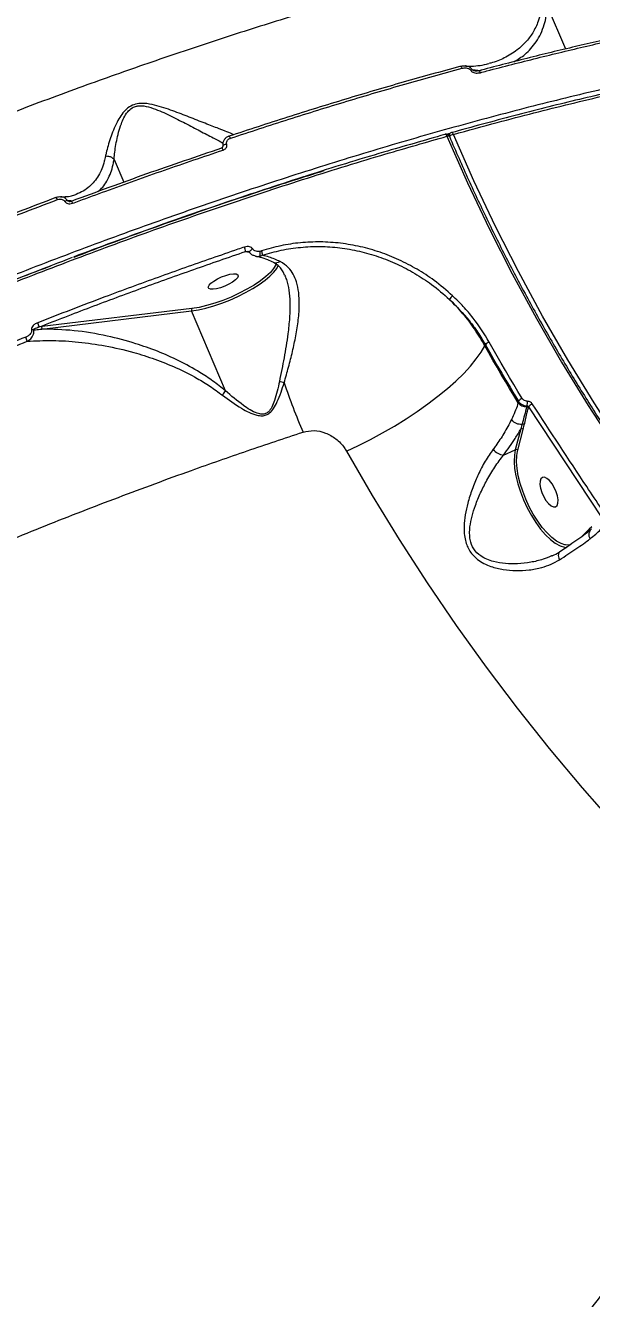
# Model space of a CAD drawing. Header units: millimetres. Extents: x -6028 to 5958, y -6064 to 4137.
# Drawn here: x 173.7 to 331.4, y -1043.1 to -688.2 of the extents above; entities that cross this region are included whole.
import ezdxf

# ---------------------------------------------------------------- set-up
doc = ezdxf.new("R2010")
doc.units = ezdxf.units.MM
for name, color, linetype in [('DIKOM_ОБЪЕКТ', 7, 'Continuous'), ('DIKOM_РАЗМЕР_ЗОНА', 7, 'Continuous'), ('DIKOM_РАЗМЕР_ОБЪЕКТА', 7, 'Continuous')]:
    doc.layers.add(name, color=color, linetype=linetype)
doc.styles.add('style1', font='arial.ttf', dxfattribs={"width": 0.8})
doc.dimstyles.new('1-50', dxfattribs={"dimtxt": 300, "dimasz": 200, "dimexe": 100, "dimexo": 0, "dimgap": 100, "dimtad": 1, "dimtxsty": 'style1', "dimcen": 200, "dimclrd": 7, "dimclre": 7, "dimclrt": 7, "dimadec": 1, "dimazin": 2, "dimtfac": 1, "dimtmove": 0, "dimatfit": 2, "dimfxl": 0, "dimlwd": 25, "dimlwe": 18, "dimarcsym": 0})

# ---------------------------------------------------------------- blocks, each defined once
blk = doc.blocks.new('*D9')
at = {"layer": 'Defpoints', "color": 0, "transparency": 16777216}
for p in [(-6027.56, 1459.58), (4556.58, 1382.7), (4556.58, -5964.37)]:
    blk.add_point(p, dxfattribs=at)
at = {"layer": 'DIKOM_РАЗМЕР_ЗОНА', "color": 7, "lineweight": 18, "transparency": 16777216}
for p, q in [((-6027.56, 1459.58), (-6027.56, -6064.37)), ((4556.58, 1382.7), (4556.58, -6064.37))]:
    blk.add_line(p, q, dxfattribs=at)
at = {"layer": 'DIKOM_РАЗМЕР_ЗОНА', "color": 7, "lineweight": 25, "transparency": 16777216}
blk.add_line((-5827.56, -5964.37), (4356.58, -5964.37), dxfattribs=at)
at = {"layer": 'DIKOM_РАЗМЕР_ЗОНА', "color": 7, "transparency": 16777216}
for points in [[(-5827.56, -5931.03), (-5827.56, -5997.7), (-6027.56, -5964.37)], [(4356.58, -5931.03), (4356.58, -5997.7), (4556.58, -5964.37)]]:
    blk.add_solid(points, dxfattribs=at)
at = {"layer": 'DIKOM_РАЗМЕР_ЗОНА', "color": 7, "transparency": 16777216, "insert": (157.08, -5711.2), "char_height": 300, "attachment_point": 5, "style": 'style1'}
blk.add_mtext('10600', dxfattribs=at)
blk = doc.blocks.new('*D11')
at = {"layer": 'Defpoints', "color": 0, "transparency": 16777216}
for p in [(259.43, 2965.58), (1920.55, -3002.33), (4022.59, -3002.33)]:
    blk.add_point(p, dxfattribs=at)
at = {"layer": 'DIKOM_РАЗМЕР_ОБЪЕКТА', "color": 7, "lineweight": 18, "transparency": 16777216}
for p, q in [((259.43, 2965.58), (4122.59, 2965.58)), ((1920.55, -3002.33), (4122.59, -3002.33))]:
    blk.add_line(p, q, dxfattribs=at)
at = {"layer": 'DIKOM_РАЗМЕР_ОБЪЕКТА', "color": 7, "lineweight": 25, "transparency": 16777216}
blk.add_line((4022.59, 2765.58), (4022.59, -2802.33), dxfattribs=at)
at = {"layer": 'DIKOM_РАЗМЕР_ОБЪЕКТА', "color": 7, "transparency": 16777216}
for points in [[(3989.25, 2765.58), (4055.92, 2765.58), (4022.59, 2965.58)], [(3989.25, -2802.33), (4055.92, -2802.33), (4022.59, -3002.33)]]:
    blk.add_solid(points, dxfattribs=at)
at = {"layer": 'DIKOM_РАЗМЕР_ОБЪЕКТА', "color": 7, "transparency": 16777216, "insert": (3769.41, -24.42), "char_height": 300, "attachment_point": 5, "rotation": 90, "style": 'style1'}
blk.add_mtext('6000', dxfattribs=at)
blk = doc.blocks.new('*D12')
at = {"layer": 'Defpoints', "color": 0, "transparency": 16777216}
for p in [(3056.58, 1987.9), (-4027.97, 676.5), (3056.58, -3714.77)]:
    blk.add_point(p, dxfattribs=at)
at = {"layer": 'DIKOM_РАЗМЕР_ОБЪЕКТА', "color": 7, "lineweight": 18, "transparency": 16777216}
for p, q in [((3056.58, 1987.9), (3056.58, -3814.77)), ((-4027.97, 676.5), (-4027.97, -3814.77))]:
    blk.add_line(p, q, dxfattribs=at)
at = {"layer": 'DIKOM_РАЗМЕР_ОБЪЕКТА', "color": 7, "lineweight": 25, "transparency": 16777216}
blk.add_line((-3827.97, -3714.77), (2856.58, -3714.77), dxfattribs=at)
at = {"layer": 'DIKOM_РАЗМЕР_ОБЪЕКТА', "color": 7, "transparency": 16777216}
for points in [[(-3827.97, -3681.44), (-3827.97, -3748.11), (-4027.97, -3714.77)], [(2856.58, -3681.44), (2856.58, -3748.11), (3056.58, -3714.77)]]:
    blk.add_solid(points, dxfattribs=at)
at = {"layer": 'DIKOM_РАЗМЕР_ОБЪЕКТА', "color": 7, "transparency": 16777216, "insert": (20, -3461.6), "char_height": 300, "attachment_point": 5, "style": 'style1'}
blk.add_mtext('7100', dxfattribs=at)

msp = doc.modelspace()

# ---------------------------------------------------------------- linework, layer by layer
at = {"layer": 'DIKOM_ОБЪЕКТ', "color": 7, "linetype": 'Continuous', "lineweight": 15}
for p, q in [((319.109, -682.769), (324.18, -694.74)), ((299.787, -700.764), (300.645, -700.66)), ((300.078, -700.807), (299.787, -700.764)), ((291.03, -718.496), (292.035, -718.214)), ((291.611, -718.806), (291.827, -718.455)), ((198.368, -725.52), (201.074, -731.908)), ((235.008, -751.218), (236.105, -751.363)), ((239.484, -751.048), (238.993, -751.163)), ((239.067, -752.484), (239.752, -752.263)), ((178.243, -772.823), (219.992, -767.775)), ((220.081, -767.101), (178.331, -772.149)), ((229.411, -790.009), (219.992, -767.775)), ((178.331, -772.149), (177.499, -772.251)), ((301.687, -777.485), (301.854, -777.213)), ((311.067, -792.973), (310.965, -793.354)), ((313.85, -794.746), (313.904, -794.536)), ((313.904, -794.536), (334.322, -825.437)), ((311.695, -800.683), (310.19, -806.456)), ((310.875, -806.632), (312.38, -800.859)), ((312.38, -800.859), (312.701, -799.505)), ((306.922, -807.947), (310.19, -806.456)), ((310.795, -806.969), (310.875, -806.632)), ((330.801, -828.625), (328.917, -830.457)), ((331.544, -827.961), (330.801, -828.625)), ((322.567, -834.859), (324.72, -833.423)), ((320.436, -836.03), (320.258, -836.099))]:
    msp.add_line(p, q, dxfattribs=at)
at = {"layer": 'DIKOM_ОБЪЕКТ', "color": 7, "linetype": 'Continuous', "lineweight": 15, "flags": 128}
for points in [[(294.801, -699.571), (294.776, -699.58), (294.713, -699.627)], [(295.338, -700.126), (295.264, -699.97), (295.184, -699.833), (295.099, -699.721), (295.013, -699.638), (294.928, -699.585), (294.848, -699.566), (294.801, -699.571)], [(299.897, -700.794), (299.848, -700.818), (299.785, -700.882)], [(300.443, -701.346), (300.365, -701.182), (300.279, -701.04), (300.188, -700.926), (300.096, -700.845), (300.007, -700.798), (299.923, -700.789), (299.897, -700.794)], [(230.805, -719.622), (230.734, -719.465), (230.66, -719.326), (230.588, -719.211), (230.519, -719.123), (230.456, -719.065), (230.401, -719.039), (230.355, -719.047), (230.321, -719.087)], [(290.621, -718.517), (290.575, -718.539), (290.519, -718.602)], [(291.14, -719.071), (291.063, -718.907), (290.979, -718.766), (290.892, -718.652), (290.804, -718.57), (290.72, -718.523), (290.643, -718.512), (290.621, -718.517)], [(291.811, -719.088), (291.773, -719.043), (291.7, -719.012), (291.595, -718.999), (291.464, -719.005), (291.31, -719.029), (291.14, -719.071)], [(291.14, -719.071), (296.863, -732.029), (302.924, -744.819), (309.32, -757.431), (316.046, -769.857), (323.098, -782.089), (330.471, -794.118), (338.16, -805.938), (346.161, -817.54), (354.469, -828.916), (363.077, -840.06), (371.98, -850.963), (381.172, -861.619), (390.647, -872.021), (400.4, -882.162), (410.423, -892.035), (420.71, -901.634), (431.255, -910.953), (442.049, -919.985), (453.088, -928.724), (464.362, -937.165), (475.865, -945.302)], [(292.932, -718.569), (292.854, -718.406), (292.77, -718.265), (292.682, -718.151), (292.595, -718.069), (292.51, -718.022), (292.432, -718.012), (292.409, -718.016)], [(477.101, -944.121), (465.632, -936.008), (454.392, -927.592), (443.387, -918.879), (432.625, -909.874), (422.112, -900.584), (411.856, -891.013), (401.863, -881.17), (392.14, -871.06), (382.693, -860.689), (373.528, -850.065), (364.652, -839.194), (356.07, -828.084), (347.788, -816.742), (339.811, -805.175), (332.144, -793.391), (324.793, -781.397), (317.762, -769.202), (311.057, -756.814), (304.68, -744.24), (298.637, -731.489), (292.932, -718.569)], [(228.347, -722.335), (228.323, -722.35), (228.294, -722.405)], [(228.78, -722.916), (228.706, -722.752), (228.629, -722.608), (228.554, -722.49), (228.484, -722.403), (228.42, -722.349), (228.366, -722.331), (228.347, -722.335)], [(229.776, -721.293), (229.54, -721.345), (229.311, -721.416), (229.102, -721.5), (228.926, -721.594), (228.793, -721.693), (228.711, -721.789), (228.684, -721.877), (228.687, -721.901)], [(182.195, -736.161), (182.208, -736.127), (182.214, -736.123)], [(186.839, -737.771), (186.766, -737.607), (186.695, -737.461), (186.63, -737.34), (186.572, -737.249), (186.523, -737.19), (186.487, -737.166), (186.475, -737.167)], [(237.032, -750.492), (236.79, -750.635), (236.559, -750.797), (236.358, -750.964), (236.203, -751.122), (236.106, -751.26), (236.076, -751.366), (236.089, -751.408)], [(219.992, -767.775), (221.91, -767.465), (223.982, -766.994), (226.163, -766.371), (228.404, -765.61), (230.659, -764.728), (232.877, -763.744), (235.011, -762.679), (237.014, -761.556), (238.843, -760.4), (240.458, -759.236), (241.824, -758.089), (242.912, -756.983), (243.698, -755.944), (244.107, -755.152)], [(243.572, -754.532), (243.425, -754.953), (242.846, -755.956), (241.927, -757.047), (240.692, -758.199), (239.169, -759.385), (237.396, -760.575), (235.416, -761.741), (233.275, -762.855), (231.026, -763.89), (228.724, -764.82), (226.424, -765.625), (224.18, -766.283), (222.049, -766.779), (220.081, -767.101)], [(238.096, -752.561), (238.091, -752.56), (238.044, -752.55)], [(232.849, -757.685), (232.975, -758.052), (232.763, -758.543), (232.23, -759.118), (231.419, -759.73), (230.396, -760.33), (229.244, -760.87), (228.056, -761.304), (226.928, -761.599), (225.952, -761.731), (225.206, -761.688), (224.752, -761.474), (224.626, -761.107), (224.838, -760.617), (225.371, -760.042), (226.182, -759.43), (227.205, -758.83), (228.357, -758.29), (229.545, -757.856), (230.673, -757.56), (231.649, -757.429), (232.395, -757.472), (232.849, -757.685)], [(301.854, -777.213), (302.977, -779.201), (304.108, -781.183), (305.247, -783.161), (306.395, -785.134), (307.55, -787.101), (308.714, -789.064), (309.886, -791.021), (311.067, -792.973)], [(312.095, -792.168), (310.918, -790.22), (309.748, -788.268), (308.587, -786.31), (307.434, -784.346), (306.289, -782.378), (305.152, -780.405), (304.024, -778.427), (302.903, -776.444)], [(263.106, -806.828), (266.477, -805.274), (269.858, -803.586), (273.216, -801.779), (276.523, -799.872), (279.747, -797.88), (282.86, -795.822), (285.832, -793.716), (288.637, -791.583), (291.249, -789.441), (293.644, -787.31), (295.801, -785.209), (297.7, -783.158), (299.324, -781.175), (300.657, -779.279), (301.687, -777.485)], [(310.965, -793.354), (309.776, -791.389), (308.596, -789.418), (307.423, -787.442), (306.26, -785.461), (305.104, -783.475), (303.957, -781.483), (302.818, -779.487), (301.687, -777.485)], [(263.106, -806.828), (270.305, -819.277), (277.804, -831.538), (285.598, -843.603), (293.684, -855.466), (302.056, -867.121), (310.71, -878.561), (319.641, -889.78), (328.845, -900.772), (338.317, -911.53), (348.05, -922.049), (358.041, -932.323), (368.283, -942.346), (378.77, -952.114), (389.498, -961.619)], [(310.19, -806.456), (309.926, -807.981), (309.863, -809.735), (310.004, -811.682), (310.346, -813.776), (310.881, -815.974), (311.597, -818.227), (312.479, -820.485), (313.507, -822.699), (314.659, -824.821), (315.91, -826.804), (317.232, -828.605), (318.597, -830.184), (319.974, -831.506), (321.333, -832.543), (322.644, -833.273), (323.88, -833.678), (324.534, -833.76)], [(323.984, -832.993), (322.952, -832.636), (321.68, -831.929), (320.362, -830.923), (319.027, -829.641), (317.704, -828.11), (316.422, -826.363), (315.209, -824.441), (314.092, -822.383), (313.094, -820.236), (312.239, -818.046), (311.545, -815.862), (311.026, -813.731), (310.695, -811.699), (310.558, -809.812), (310.618, -808.111), (310.795, -806.969)], [(320.419, -815.954), (319.711, -815.076), (318.991, -814.458), (318.319, -814.151), (317.749, -814.179), (317.327, -814.541), (317.088, -815.206), (317.05, -816.121), (317.217, -817.212), (317.575, -818.39), (318.095, -819.56), (318.735, -820.627), (319.444, -821.505), (320.163, -822.123), (320.835, -822.43), (321.405, -822.401), (321.827, -822.04), (322.067, -821.375), (322.105, -820.46), (321.938, -819.369), (321.58, -818.191), (321.06, -817.021), (320.419, -815.954)], [(325.207, -833.103), (324.15, -833.029), (323.984, -832.993)], [(322.571, -834.864), (322.562, -834.871), (322.378, -835.054), (322.249, -835.302), (322.178, -835.605), (322.167, -835.954), (322.217, -836.337), (322.326, -836.74), (322.492, -837.15)]]:
    msp.add_lwpolyline(points, dxfattribs=at)
at = {"layer": 'DIKOM_ОБЪЕКТ', "color": 7, "linetype": 'Continuous', "lineweight": 15}
for centre, radius, start, end in [((298.416, -702.011), 1.446, 96.82154, 115.65804), ((290.891, -719.48), 1, 23.06223, 105.68512), ((292.512, -718.871), 0.802, 148.74955, 182.57278), ((293.435, -720.765), 2.253, 102.9058, 137.06915), ((292.678, -718.979), 1, 129.83281, 148.39257), ((292.678, -718.979), 1, 105.58907, 129.83281), ((181.189, -737.137), 1.441, 16.42929, 44.70044), ((185.543, -738.701), 1.713, 95.95714, 121.25479), ((232.378, -751.138), 2.632, 358.26472, 26.3378), ((235.767, -752.006), 3.334, 351.75125, 14.64041), ((236.941, -752.247), 2.811, 359.65605, 25.22938), ((238.446, -750.818), 1.778, 258.6529, 290.43897), ((295.537, -766.779), 4.3, 131.10652, 148.86683), ((220.547, -767.506), 0.617, 139.05945, 205.91789), ((175.99, -775.598), 2.535, 90.47418, 104.5502), ((171.122, -773.762), 6.553, 13.33551, 24.38415), ((178.798, -772.554), 0.617, 139.07364, 205.90369), ((166.261, -778.391), 8.19, 15.25321, 23.88632), ((303.644, -778.554), 2.237, 109.34566, 143.15882), ((239.319, -809.606), 22.767, 73.49003, 76.9846), ((405.317, -735.021), 168.026, 198.29952, 203.3339), ((313.305, -791.6), 2.925, 216.85798, 271.37421), ((312.906, -794.264), 2.247, 111.13589, 144.92413), ((313.391, -795.11), 0.587, 38.46621, 91.47771), ((309.836, -793.402), 3.71, 347.11779, 6.92189), ((315.836, -795.857), 2.34, 113.05514, 145.64581), ((311.724, -796.056), 3.277, 217.44179, 276.34918), ((311.922, -801.221), 0.584, 38.31409, 112.84815), ((312.244, -799.887), 0.596, 39.90407, 105.29394), ((307.156, -804.03), 3.924, 216.08378, 266.57842), ((310.417, -806.994), 0.584, 38.31409, 112.84815), ((332.785, -830.169), 2.113, 130.0993, 212.78886), ((330.383, -828.86), 0.479, 342.8986, 29.38137)]:
    msp.add_arc(centre, radius, start, end, dxfattribs=at)
for points, knots in [([(325.05, -665.399), (319.821, -666.562), (309.357, -668.891), (293.208, -672.89), (276.781, -677.246), (259.856, -682.051), (242.463, -687.308), (224.628, -693.022), (206.64, -699.107), (188.024, -705.732), (168.816, -712.922), (149.07, -720.69), (129.181, -728.893), (109.216, -737.523), (89.243, -746.559), (69.728, -755.794), (50.726, -765.189), (32.281, -774.705), (14.071, -784.508), (-3.83, -794.578), (-21.348, -804.884), (-38.085, -815.192), (-54, -825.466), (-69.075, -835.672), (-83.569, -845.985), (-97.405, -856.374), (-110.516, -866.803), (-121.818, -876.37), (-131.49, -885.068), (-139.753, -892.932), (-147.431, -900.71), (-154.492, -908.372), (-160.908, -915.885), (-166.671, -923.251), (-171.833, -930.481), (-174.708, -935.156), (-176.145, -937.493)], [0, 0, 0, 0, 0.0277655, 0.0555639, 0.0833625, 0.1111277, 0.1400314, 0.168973, 0.1979144, 0.2268181, 0.2582449, 0.289696, 0.3211227, 0.3534674, 0.3858387, 0.4181833, 0.4495061, 0.4808531, 0.512176, 0.5444127, 0.5766759, 0.6089126, 0.6401611, 0.6714337, 0.7026822, 0.7348412, 0.7670266, 0.7991858, 0.8241465, 0.8491072, 0.8742671, 0.8994272, 0.9244697, 0.9495121, 0.9747561, 1, 1, 1, 1]), ([(317.678, -682.072), (317.561, -682.962), (317.326, -684.741), (316.471, -687.501), (315.112, -690.307), (313.105, -692.934), (310.491, -695.337), (307.233, -697.267), (304.563, -698.433), (303.03, -698.717), (302.884, -698.744)], [0, 0, 0, 0, 0.08894303, 0.17794154, 0.32055252, 0.46364548, 0.6065438, 0.79884223, 0.98077194, 1, 1, 1, 1]), ([(309.771, -698.303), (310.847, -697.666), (312.571, -696.646), (314.575, -694.665), (316.052, -692.778), (317.314, -690.568), (318.246, -688.138), (318.88, -685.563), (319.032, -683.703), (319.109, -682.769)], [0, 0, 0, 0, 0.2246033, 0.3598855, 0.4951475, 0.6332002, 0.7712036, 0.8850782, 1, 1, 1, 1]), ([(353.1, -688.295), (348.788, -689.198), (340.164, -691.004), (326.921, -694.043), (313.481, -697.302), (304.35, -699.689), (299.785, -700.882)], [0, 0, 0, 0, 0.2493138, 0.4986285, 0.7493134, 1, 1, 1, 1]), ([(412.524, -691.588), (409.044, -692.05), (399.596, -693.304), (383.589, -695.865), (364.386, -699.422), (344.581, -703.588), (324.283, -708.33), (303.581, -713.631), (282.537, -719.478), (261.18, -725.873), (239.55, -732.793), (217.719, -740.214), (195.787, -748.098), (173.857, -756.412), (151.997, -765.131), (130.246, -774.251), (108.638, -783.747), (87.238, -793.588), (66.146, -803.726), (45.46, -814.114), (25.249, -824.724), (5.557, -835.54), (-13.594, -846.542), (-32.15, -857.692), (-50.025, -868.941), (-67.134, -880.233), (-83.417, -891.536), (-98.83, -902.83), (-113.365, -914.096), (-126.984, -925.301), (-139.626, -936.391), (-151.231, -947.315), (-161.257, -957.536), (-169.863, -967.076), (-177.212, -975.962), (-183.722, -984.661), (-189.367, -993.136), (-194.102, -1001.312), (-197.914, -1009.167), (-200.579, -1015.932), (-201.745, -1020.01), (-202.219, -1021.672)], [0, 0, 0, 0, 0.0156527, 0.0424898, 0.0694115, 0.0963763, 0.1233412, 0.1502627, 0.1770999, 0.2039369, 0.2308585, 0.2578234, 0.2847881, 0.3117097, 0.3385469, 0.3653839, 0.3923055, 0.4192704, 0.4462351, 0.4731567, 0.4999938, 0.5268309, 0.5537525, 0.5807173, 0.6076821, 0.6346037, 0.6614408, 0.6882779, 0.7151996, 0.7421642, 0.769129, 0.7960505, 0.8228876, 0.8459667, 0.8691684, 0.8923975, 0.9156266, 0.9388284, 0.9615883, 0.9843481, 1, 1, 1, 1]), ([(292.932, -718.569), (297.009, -717.447), (307.993, -714.423), (325.595, -709.94), (345.57, -705.273), (365.242, -701.142), (384.534, -697.573), (403.365, -694.597), (421.323, -692.278), (438.366, -690.608), (454.474, -689.567), (469.909, -689.136), (484.587, -689.345), (498.437, -690.208), (511.156, -691.706), (522.724, -693.819), (533.154, -696.514), (542.603, -699.838), (551.041, -703.787), (558.243, -708.441), (562.705, -711.885), (564.419, -713.926), (564.516, -714.042)], [0, 0, 0, 0, 0.0312033, 0.0840614, 0.1369605, 0.1898186, 0.2442121, 0.2986501, 0.3530436, 0.4059018, 0.4588007, 0.5116589, 0.5660527, 0.6204903, 0.6748839, 0.7277418, 0.7806395, 0.8334975, 0.8878904, 0.9423275, 0.9967201, 1, 1, 1, 1]), ([(300.443, -701.346), (301.032, -701.19), (303.976, -700.41), (311.601, -698.429), (323.216, -695.544), (338.156, -692.046), (348.257, -689.918), (353.887, -688.732)], [0, 0, 0, 0, 0.03215811, 0.16079075, 0.41828344, 0.67577576, 1, 1, 1, 1]), ([(296.111, -699.474), (296.521, -699.497), (297.801, -699.569), (299.81, -699.399), (301.633, -699.142), (302.589, -698.848), (302.813, -698.779)], [0, 0, 0, 0, 0.1676216, 0.5225508, 0.8878064, 1, 1, 1, 1]), ([(294.713, -699.627), (289.459, -701.073), (278.951, -703.963), (262.916, -708.7), (246.713, -713.703), (235.785, -717.292), (230.321, -719.087)], [0, 0, 0, 0, 0.2490998, 0.4982007, 0.7490995, 1, 1, 1, 1]), ([(230.805, -719.622), (236.242, -717.836), (247.115, -714.265), (263.316, -709.261), (279.427, -704.501), (290.034, -701.584), (295.338, -700.126)], [0, 0, 0, 0, 0.2490983, 0.4981983, 0.749099, 1, 1, 1, 1]), ([(294.805, -699.583), (294.903, -699.555), (295.321, -699.433), (295.803, -699.367), (296.17, -699.434), (296.195, -699.438)], [0, 0, 0, 0, 0.2230857, 0.9465543, 1, 1, 1, 1]), ([(295.338, -700.126), (295.713, -700.058), (296.267, -699.957), (297.002, -700.105), (297.428, -700.309), (297.675, -700.529), (297.764, -700.666), (297.79, -700.708)], [0, 0, 0, 0, 0.4385795, 0.6487091, 0.8192479, 0.9451936, 1, 1, 1, 1]), ([(298.245, -700.576), (298.201, -700.507), (298.061, -700.283), (297.697, -699.922), (297.08, -699.598), (296.538, -699.418), (296.231, -699.443), (296.197, -699.446)], [0, 0, 0, 0, 0.1025812, 0.3323681, 0.6242147, 0.9584142, 1, 1, 1, 1]), ([(297.79, -700.708), (297.82, -700.753), (297.915, -700.899), (298.184, -701.134), (298.653, -701.357), (299.451, -701.518), (300.05, -701.414), (300.443, -701.346)], [0, 0, 0, 0, 0.05553985, 0.17840317, 0.34954346, 0.57287731, 1, 1, 1, 1]), ([(299.787, -700.764), (299.617, -700.743), (299.105, -700.681), (298.589, -700.618), (298.245, -700.576)], [0, 0, 0, 0, 0.3320199, 1, 1, 1, 1]), ([(298.962, -700.853), (298.866, -700.839), (298.69, -700.813), (298.463, -700.736), (298.309, -700.652), (298.258, -700.591), (298.245, -700.576)], [0, 0, 0, 0, 0.4046037, 0.7466384, 0.9338491, 1, 1, 1, 1]), ([(298.962, -700.845), (299.078, -700.861), (299.407, -700.907), (299.7, -700.823), (299.89, -700.769)], [0, 0, 0, 0, 0.3533186, 1, 1, 1, 1]), ([(343.902, -705.119), (338.289, -706.403), (327.061, -708.972), (309.837, -713.305), (298.148, -716.503), (292.306, -718.102)], [0, 0, 0, 0, 0.3334567, 0.6669137, 1, 1, 1, 1]), ([(231.69, -718.642), (231.637, -718.614), (231.235, -718.402), (229.874, -717.859), (227.33, -716.859), (223.782, -715.48), (219.451, -713.771), (215.527, -712.257), (212.274, -711.109), (209.624, -710.332), (207.111, -709.854), (204.8, -709.937), (202.942, -710.591), (201.405, -711.833), (200.194, -713.406), (198.691, -716.042), (197.28, -719.653), (196.375, -722.785), (196.046, -724.36), (195.979, -724.679)], [0, 0, 0, 0, 0.0104842, 0.0789013, 0.1494549, 0.2443437, 0.342019, 0.4343186, 0.481605, 0.5288346, 0.5800302, 0.6121782, 0.6448847, 0.6801497, 0.7197221, 0.7603623, 0.8650131, 0.9726258, 1, 1, 1, 1]), ([(198.362, -725.509), (198.362, -725.508), (198.382, -725.175), (198.542, -723.547), (199.032, -720.319), (199.958, -716.638), (201.093, -713.908), (202.02, -712.343), (203.238, -711.17), (204.324, -710.736), (205.414, -710.538), (207.044, -710.59), (209.296, -711.259), (211.686, -712.226), (214.694, -713.648), (218.306, -715.491), (222.397, -717.628), (225.669, -719.342), (227.789, -720.45), (228.519, -720.872), (228.708, -720.982)], [0, 0, 0, 0, 0.0001036, 0.0296466, 0.1429029, 0.2586351, 0.2998114, 0.3417534, 0.3762571, 0.4016648, 0.4074775, 0.4388314, 0.4911825, 0.540599, 0.5900779, 0.6914138, 0.7947995, 0.9004349, 0.9742428, 1, 1, 1, 1]), ([(-203.268, -1040.951), (-203.377, -1039.614), (-203.692, -1035.754), (-202.826, -1028.846), (-200.794, -1020.379), (-197.495, -1011.558), (-193.067, -1002.458), (-187.42, -992.921), (-180.524, -982.966), (-172.374, -972.616), (-163.148, -962.1), (-152.904, -951.459), (-141.72, -940.732), (-129.413, -929.747), (-115.978, -918.53), (-101.436, -907.116), (-86.286, -895.889), (-70.637, -884.89), (-54.602, -874.148), (-37.73, -863.357), (-20.044, -852.55), (-1.584, -841.762), (17.506, -831.084), (37.178, -820.552), (57.372, -810.199), (78.161, -799.993), (99.497, -789.979), (121.316, -780.195), (143.139, -770.857), (164.891, -761.988), (186.5, -753.597), (208.317, -745.549), (230.276, -737.883), (252.296, -730.649), (272.617, -724.365), (285.46, -720.694), (291.14, -719.071)], [0, 0, 0, 0, 0.0162167, 0.0468327, 0.077424, 0.1071521, 0.1369027, 0.1666306, 0.1972218, 0.2278382, 0.2584294, 0.2881571, 0.3179077, 0.3476356, 0.3782269, 0.4088432, 0.4394344, 0.4680918, 0.4967698, 0.5254272, 0.5548553, 0.5843057, 0.6137338, 0.6434617, 0.6732125, 0.7029403, 0.7335317, 0.764148, 0.7947394, 0.8244673, 0.854218, 0.8839459, 0.9145373, 0.9451536, 0.975745, 1, 1, 1, 1]), ([(230.321, -719.087), (230.219, -719.13), (229.843, -719.287), (229.291, -719.71), (228.826, -720.398), (228.599, -721.175), (228.676, -721.692), (228.715, -721.953)], [0, 0, 0, 0, 0.0903046, 0.3322109, 0.559077, 0.7775872, 1, 1, 1, 1]), ([(229.776, -721.293), (229.755, -721.138), (229.713, -720.828), (229.865, -720.372), (230.161, -719.973), (230.507, -719.733), (230.741, -719.645), (230.805, -719.622)], [0, 0, 0, 0, 0.2168867, 0.4334643, 0.6619829, 0.9080616, 1, 1, 1, 1]), ([(290.519, -718.602), (284.85, -720.229), (272.149, -723.874), (259.13, -727.809), (251.766, -730.231), (251.598, -730.286)], [0, 0, 0, 0, 0.4406748, 0.9873039, 1, 1, 1, 1]), ([(291.811, -719.088), (292.705, -721.165), (295.299, -727.192), (299.809, -737.066), (305.43, -748.658), (311.332, -760.098), (317.506, -771.383), (323.951, -782.505), (330.662, -793.46), (337.636, -804.241), (344.869, -814.842), (352.357, -825.257), (360.096, -835.481), (368.081, -845.508), (376.309, -855.333), (384.776, -864.951), (393.475, -874.355), (402.403, -883.542), (411.555, -892.505), (420.926, -901.241), (430.51, -909.744), (440.303, -918.01), (450.299, -926.035), (460.495, -933.81), (469.198, -940.131), (474.527, -943.824), (476.341, -945.081)], [0, 0, 0, 0, 0.0228186, 0.0662166, 0.1096155, 0.1530146, 0.1964139, 0.2398131, 0.2832126, 0.3266121, 0.3700116, 0.413411, 0.456811, 0.5002107, 0.5436107, 0.5870105, 0.6304106, 0.6738104, 0.7172104, 0.7606104, 0.8040104, 0.8474103, 0.8908103, 0.9342102, 0.97761, 1, 1, 1, 1]), ([(228.294, -722.405), (221.35, -724.765), (207.443, -729.492), (193.456, -734.646), (186.453, -737.226)], [0, 0, 0, 0, 0.4992721, 1, 1, 1, 1]), ([(186.839, -737.771), (187.457, -737.541), (190.551, -736.388), (199.1, -733.243), (212.486, -728.446), (223.346, -724.761), (228.78, -722.916)], [0, 0, 0, 0, 0.0441395, 0.2207136, 0.6100116, 1, 1, 1, 1]), ([(228.342, -722.327), (228.389, -722.312), (228.512, -722.272), (228.635, -722.149), (228.703, -722.024), (228.689, -721.94), (228.682, -721.9)], [0, 0, 0, 0, 0.1711536, 0.4472074, 0.7386894, 1, 1, 1, 1]), ([(228.78, -722.916), (228.842, -722.893), (229.068, -722.808), (229.402, -722.577), (229.691, -722.193), (229.839, -721.749), (229.797, -721.445), (229.776, -721.293)], [0, 0, 0, 0, 0.0918565, 0.3355685, 0.5630467, 0.7814514, 1, 1, 1, 1]), ([(195.979, -724.679), (195.88, -725.145), (195.614, -726.392), (194.985, -728.212), (193.736, -730.731), (191.996, -732.813), (189.824, -734.422), (188.493, -734.995), (187.833, -735.279)], [0, 0, 0, 0, 0.08519399, 0.22814231, 0.37111119, 0.66462363, 0.83389082, 1, 1, 1, 1]), ([(193.811, -734.55), (193.954, -734.442), (195.064, -733.605), (196.31, -731.835), (197.487, -729.255), (198.06, -727.324), (198.285, -726.004), (198.368, -725.52)], [0, 0, 0, 0, 0.0597806, 0.46414394, 0.67183475, 0.87951003, 1, 1, 1, 1]), ([(198.362, -725.509), (198.163, -725.337), (197.764, -724.992), (196.963, -724.705), (196.349, -724.648), (196.028, -724.675), (195.979, -724.679)], [0, 0, 0, 0, 0.3157441, 0.6314547, 0.9437854, 1, 1, 1, 1]), ([(198.368, -725.52), (198.367, -725.518), (198.366, -725.515), (198.364, -725.512), (198.362, -725.51), (198.362, -725.509)], [0, 0, 0, 0, 0.4245266, 0.7817713, 1, 1, 1, 1]), ([(187.042, -752.713), (187.148, -752.672), (190.805, -751.273), (198.009, -748.611), (208.641, -744.74), (219.252, -740.993), (229.842, -737.35), (240.404, -733.832), (247.68, -731.451), (251.42, -730.278), (251.663, -730.201)], [0, 0, 0, 0, 0.0049165, 0.1689569, 0.3327923, 0.4965551, 0.660373, 0.8243357, 0.988576, 1, 1, 1, 1]), ([(187.24, -752.754), (190.2, -751.625), (200.464, -747.707), (218.01, -741.471), (238.323, -734.511), (251.226, -730.434), (256.937, -728.63)], [0, 0, 0, 0, 0.1266315, 0.4392179, 0.7518032, 1, 1, 1, 1]), ([(182.195, -736.161), (175.37, -738.767), (161.72, -743.979), (141.218, -752.293), (120.731, -760.932), (107.173, -766.981), (100.394, -770.006)], [0, 0, 0, 0, 0.2485969, 0.4971942, 0.7485968, 1, 1, 1, 1]), ([(100.586, -770.644), (107.304, -767.647), (120.741, -761.652), (141.195, -753.022), (161.819, -744.653), (175.654, -739.371), (182.572, -736.729)], [0, 0, 0, 0, 0.248596, 0.4971935, 0.748597, 1, 1, 1, 1]), ([(182.218, -736.136), (182.286, -736.107), (182.666, -735.947), (183.107, -735.858), (183.446, -735.92), (183.45, -735.921)], [0, 0, 0, 0, 0.1768732, 0.9908361, 1, 1, 1, 1]), ([(182.572, -736.729), (182.819, -736.662), (183.252, -736.543), (183.868, -736.631), (184.315, -736.844), (184.551, -737.075), (184.639, -737.213), (184.654, -737.237)], [0, 0, 0, 0, 0.3277396, 0.573897, 0.7796477, 0.9627845, 1, 1, 1, 1]), ([(185.365, -736.998), (185.34, -736.958), (185.195, -736.728), (184.826, -736.354), (184.183, -735.999), (183.683, -735.958), (183.438, -735.938)], [0, 0, 0, 0, 0.0609368, 0.358888, 0.6845732, 1, 1, 1, 1]), ([(183.44, -735.918), (183.926, -735.928), (185.03, -735.951), (186.463, -735.741), (187.342, -735.436), (187.739, -735.299)], [0, 0, 0, 0, 0.3015346, 0.6848413, 1, 1, 1, 1]), ([(184.654, -737.237), (184.673, -737.266), (184.768, -737.414), (185.024, -737.655), (185.502, -737.875), (186.145, -737.96), (186.592, -737.838), (186.839, -737.771)], [0, 0, 0, 0, 0.0440863, 0.2245498, 0.433778, 0.6874934, 1, 1, 1, 1]), ([(186.665, -737.149), (186.649, -737.147), (186.22, -737.098), (185.784, -737.047), (185.365, -736.998)], [0, 0, 0, 0, 0.0389124, 1, 1, 1, 1]), ([(185.88, -737.23), (185.834, -737.226), (185.717, -737.215), (185.56, -737.157), (185.443, -737.082), (185.391, -737.033), (185.372, -737.007), (185.365, -736.998)], [0, 0, 0, 0, 0.2528929, 0.6576531, 0.8465435, 0.939345, 1, 1, 1, 1]), ([(185.88, -737.237), (185.968, -737.244), (186.173, -737.26), (186.365, -737.198), (186.475, -737.163)], [0, 0, 0, 0, 0.4307633, 1, 1, 1, 1]), ([(187.833, -735.279), (187.821, -735.286), (187.793, -735.3), (187.76, -735.308), (187.741, -735.312)], [0, 0, 0, 0, 0.4202094, 1, 1, 1, 1]), ([(292.71, -763.539), (291.031, -762.076), (287.938, -759.379), (282.862, -756.089), (277.814, -753.443), (272.524, -751.327), (267.062, -749.783), (261.499, -748.815), (255.886, -748.432), (250.298, -748.683), (244.783, -749.49), (241.248, -750.529), (239.484, -751.048)], [0, 0, 0, 0, 0.11668127, 0.21508449, 0.31379801, 0.41220123, 0.51006191, 0.60822761, 0.70608426, 0.80395482, 0.9021333, 1, 1, 1, 1]), ([(234.736, -749.97), (234.121, -750.18), (231.045, -751.226), (223.032, -753.989), (210.672, -758.377), (194.524, -764.31), (183.33, -768.642), (177.091, -771.057)], [0, 0, 0, 0, 0.0321587, 0.1607927, 0.4182833, 0.6757758, 1, 1, 1, 1]), ([(177.499, -772.251), (182.284, -770.394), (191.855, -766.68), (206.243, -761.337), (220.64, -756.151), (230.219, -752.862), (235.008, -751.218)], [0, 0, 0, 0, 0.24931476, 0.49862878, 0.74931396, 1, 1, 1, 1]), ([(237.032, -750.492), (237.005, -750.453), (236.899, -750.303), (236.616, -750.069), (236.107, -749.861), (235.44, -749.792), (234.979, -749.909), (234.736, -749.97)], [0, 0, 0, 0, 0.05793484, 0.22448577, 0.43007816, 0.70050054, 1, 1, 1, 1]), ([(235.008, -751.218), (235.145, -751.202), (235.351, -751.178), (235.574, -751.21), (235.649, -751.22)], [0, 0, 0, 0, 0.6612805, 1, 1, 1, 1]), ([(236.087, -751.405), (236.085, -751.402), (236.08, -751.394), (236.053, -751.366), (236.002, -751.325), (235.907, -751.276), (235.784, -751.231), (235.691, -751.223), (235.649, -751.22)], [0, 0, 0, 0, 0.0722328, 0.1742112, 0.2893853, 0.4791221, 0.7697772, 1, 1, 1, 1]), ([(237.762, -752.487), (237.489, -752.405), (236.961, -752.247), (236.38, -751.84), (236.183, -751.5), (236.118, -751.389)], [0, 0, 0, 0, 0.4183614, 0.8101736, 1, 1, 1, 1]), ([(238.993, -751.163), (238.741, -751.181), (238.281, -751.212), (237.673, -751.037), (237.258, -750.784), (237.097, -750.576), (237.032, -750.492)], [0, 0, 0, 0, 0.3467153, 0.6312445, 0.8513023, 1, 1, 1, 1]), ([(237.771, -752.461), (237.845, -752.486), (238.255, -752.622), (238.701, -752.546), (239.067, -752.484)], [0, 0, 0, 0, 0.1813005, 1, 1, 1, 1]), ([(239.752, -752.263), (241.478, -751.756), (244.936, -750.739), (250.333, -749.953), (255.801, -749.711), (261.295, -750.091), (266.741, -751.046), (272.088, -752.565), (277.267, -754.644), (282.211, -757.243), (287.182, -760.473), (290.212, -763.12), (291.856, -764.556)], [0, 0, 0, 0, 0.0977716, 0.19585698, 0.29363084, 0.39145826, 0.489594, 0.58742414, 0.68589653, 0.78467936, 0.88315461, 1, 1, 1, 1]), ([(244.649, -754.003), (243.634, -753.559), (241.949, -752.822), (240.377, -752.422), (239.752, -752.263)], [0, 0, 0, 0, 0.6025763, 1, 1, 1, 1]), ([(59.927, -808.335), (62.231, -807.172), (71.41, -802.539), (87.862, -794.703), (109.188, -784.874), (130.751, -775.397), (152.449, -766.323), (169.156, -759.587), (178.614, -756.021), (180.801, -755.196)], [0, 0, 0, 0, 0.0595881, 0.237415, 0.4152415, 0.5927841, 0.7697696, 0.9467535, 1, 1, 1, 1]), ([(186.707, -752.906), (179.414, -755.704), (164.85, -761.289), (143.072, -770.176), (121.467, -779.455), (106.946, -785.862), (99.726, -789.249), (99.569, -789.323)], [0, 0, 0, 0, 0.249001, 0.4972203, 0.7454386, 0.9944406, 1, 1, 1, 1]), ([(242.87, -754.3), (242.303, -754.035), (241.033, -753.443), (239.43, -752.882), (238.454, -752.669), (238.086, -752.589)], [0, 0, 0, 0, 0.334719, 0.7486736, 1, 1, 1, 1]), ([(245.917, -757.761), (245.79, -757.459), (245.467, -756.69), (244.782, -755.752), (243.914, -754.888), (243.18, -754.497), (242.827, -754.309)], [0, 0, 0, 0, 0.1811881, 0.4608504, 0.7403539, 1, 1, 1, 1]), ([(244.649, -754.003), (244.616, -754.026), (244.43, -754.156), (244.013, -754.361), (243.406, -754.472), (243.028, -754.33), (242.846, -754.262)], [0, 0, 0, 0, 0.0562399, 0.3149923, 0.6695246, 1, 1, 1, 1]), ([(245.789, -787.778), (246.195, -786.336), (247.008, -783.447), (248.119, -779.073), (249.082, -774.638), (249.786, -770.216), (250.074, -766.154), (249.897, -762.622), (249.326, -759.784), (248.349, -757.472), (246.935, -755.415), (245.479, -754.515), (244.649, -754.003)], [0, 0, 0, 0, 0.1075943, 0.2154942, 0.322922, 0.4368074, 0.5505804, 0.6441651, 0.7376638, 0.8166156, 0.8955101, 1, 1, 1, 1]), ([(245.894, -757.769), (246.074, -758.173), (246.641, -759.443), (247.133, -761.982), (247.436, -765.538), (247.318, -769.638), (246.771, -774.83), (245.782, -780.826), (244.892, -785.224), (244.446, -787.424)], [0, 0, 0, 0, 0.0549084, 0.1724883, 0.2901837, 0.4358089, 0.5815852, 0.790646, 1, 1, 1, 1]), ([(301.687, -777.485), (300.773, -775.909), (298.975, -772.808), (295.665, -768.466), (293.131, -765.865), (291.856, -764.556)], [0, 0, 0, 0, 0.3395422, 0.6677588, 1, 1, 1, 1]), ([(291.856, -764.556), (293.749, -766.479), (296.617, -769.392), (299.789, -773.746), (301.166, -776.057), (301.854, -777.213)], [0, 0, 0, 0, 0.4928074, 0.7464025, 1, 1, 1, 1]), ([(302.903, -776.444), (301.489, -774.17), (299.347, -770.726), (295.747, -766.509), (293.722, -764.529), (292.71, -763.539)], [0, 0, 0, 0, 0.4927618, 0.7463809, 1, 1, 1, 1]), ([(175.354, -773.145), (175.369, -773.267), (175.399, -773.51), (175.244, -773.934), (174.858, -774.442), (174.307, -774.833), (173.883, -775.017), (173.749, -775.075)], [0, 0, 0, 0, 0.1388851, 0.2767854, 0.4966178, 0.8418941, 1, 1, 1, 1]), ([(174.162, -776.236), (174.326, -776.143), (174.858, -775.841), (175.524, -775.176), (175.939, -774.346), (176.073, -773.654), (176.005, -773.264), (175.969, -773.063)], [0, 0, 0, 0, 0.1441193, 0.4679454, 0.6900814, 0.8402817, 1, 1, 1, 1]), ([(177.091, -771.057), (176.944, -771.12), (176.481, -771.321), (175.885, -771.755), (175.471, -772.308), (175.307, -772.762), (175.338, -773.017), (175.354, -773.145)], [0, 0, 0, 0, 0.1605736, 0.5081432, 0.7318765, 0.8653754, 1, 1, 1, 1]), ([(175.969, -773.063), (175.972, -773.04), (175.976, -772.99), (176.037, -772.895), (176.201, -772.747), (176.583, -772.538), (177.042, -772.369), (177.387, -772.279), (177.499, -772.251)], [0, 0, 0, 0, 0.0381894, 0.0818451, 0.1920624, 0.4179972, 0.8123612, 1, 1, 1, 1]), ([(175.969, -773.063), (176.132, -773.046), (176.89, -772.963), (177.648, -772.885), (178.243, -772.823)], [0, 0, 0, 0, 0.2148358, 1, 1, 1, 1]), ([(229.411, -790.009), (228.257, -789.093), (225.949, -787.261), (221.608, -784.437), (216.434, -781.589), (210.448, -778.95), (203.766, -776.587), (195.981, -774.541), (187.169, -773.064), (181.218, -772.903), (178.243, -772.823)], [0, 0, 0, 0, 0.0717659, 0.1435716, 0.2576776, 0.3721854, 0.4865174, 0.6397327, 0.8198579, 1, 1, 1, 1]), ([(173.749, -775.075), (168.265, -777.266), (157.296, -781.648), (140.877, -788.522), (124.5, -795.593), (113.665, -800.485), (108.247, -802.932)], [0, 0, 0, 0, 0.24910041, 0.49819915, 0.7490997, 1, 1, 1, 1]), ([(108.804, -804.032), (114.17, -801.608), (124.904, -796.761), (141.205, -789.721), (157.626, -782.843), (168.65, -778.438), (174.162, -776.236)], [0, 0, 0, 0, 0.2491014, 0.4982009, 0.7491006, 1, 1, 1, 1]), ([(174.162, -776.236), (176.504, -776.122), (181.191, -775.892), (188.476, -776.353), (196.031, -777.421), (203.156, -779.065), (209.78, -781.153), (215.713, -783.522), (220.837, -786.115), (225.133, -788.706), (227.414, -790.403), (228.554, -791.252)], [0, 0, 0, 0, 0.1352784, 0.2707757, 0.4060451, 0.5490226, 0.6552691, 0.761664, 0.8676961, 0.9338692, 1, 1, 1, 1]), ([(228.554, -791.252), (230.301, -792.534), (232.669, -794.274), (235.943, -796.07), (237.876, -796.826), (239.541, -797.079), (240.79, -796.838), (241.92, -796.149), (242.967, -794.857), (244.418, -792.068), (245.214, -789.578), (245.789, -787.778)], [0, 0, 0, 0, 0.2657724, 0.36028884, 0.45433832, 0.51778173, 0.56330991, 0.60860025, 0.68033579, 0.76888612, 1, 1, 1, 1]), ([(244.446, -787.424), (244.059, -789.229), (243.527, -791.706), (242.431, -794.509), (241.6, -795.793), (240.626, -796.462), (239.503, -796.637), (237.989, -796.258), (236.235, -795.371), (233.228, -793.318), (230.997, -791.459), (229.414, -790.023), (229.412, -790.021)], [0, 0, 0, 0, 0.23698079, 0.32527022, 0.39381498, 0.43513168, 0.47645194, 0.53645556, 0.630858, 0.7257805, 0.99968353, 1, 1, 1, 1]), ([(228.554, -791.252), (228.581, -791.217), (228.753, -791), (229.083, -790.556), (229.296, -790.21), (229.412, -790.021)], [0, 0, 0, 0, 0.0794858, 0.4972192, 1, 1, 1, 1]), ([(229.412, -790.021), (229.413, -790.02), (229.413, -790.018), (229.413, -790.014), (229.412, -790.011), (229.411, -790.009)], [0, 0, 0, 0, 0.2398039, 0.5656801, 1, 1, 1, 1]), ([(310.965, -793.354), (310.917, -793.532), (310.513, -795.042), (309.775, -796.639), (309.123, -798.048)], [0, 0, 0, 0, 0.1178727, 1, 1, 1, 1]), ([(311.067, -792.973), (311.129, -793.061), (311.341, -793.364), (311.85, -793.797), (312.623, -794.162), (313.176, -794.207), (313.453, -794.229)], [0, 0, 0, 0, 0.12093961, 0.41443525, 0.70695115, 1, 1, 1, 1]), ([(313.375, -794.524), (313.325, -794.715), (313.075, -795.671), (312.646, -797.248), (312.258, -798.679), (312.086, -799.312)], [0, 0, 0, 0, 0.1222859, 0.6114133, 1, 1, 1, 1]), ([(313.519, -792.954), (313.353, -792.94), (313.021, -792.911), (312.56, -792.682), (312.257, -792.412), (312.132, -792.223), (312.095, -792.168)], [0, 0, 0, 0, 0.29272587, 0.585093, 0.87883612, 1, 1, 1, 1]), ([(312.701, -799.505), (312.972, -798.324), (313.341, -796.719), (313.743, -795.159), (313.85, -794.746)], [0, 0, 0, 0, 0.735292, 1, 1, 1, 1]), ([(313.453, -794.229), (313.446, -794.253), (313.421, -794.352), (313.395, -794.45), (313.375, -794.524)], [0, 0, 0, 0, 0.2499324, 1, 1, 1, 1]), ([(313.453, -794.229), (313.508, -794.236), (313.618, -794.251), (313.767, -794.347), (313.858, -794.451), (313.895, -794.519), (313.904, -794.536)], [0, 0, 0, 0, 0.2930262, 0.5922831, 0.9005708, 1, 1, 1, 1]), ([(314.92, -793.703), (314.89, -793.661), (314.769, -793.487), (314.479, -793.227), (314.017, -792.998), (313.685, -792.969), (313.519, -792.954)], [0, 0, 0, 0, 0.09638068, 0.39852991, 0.69905591, 1, 1, 1, 1]), ([(335.322, -824.58), (334.971, -824.058), (333.219, -821.446), (326.389, -811.223), (319.96, -801.403), (314.92, -793.703)], [0, 0, 0, 0, 0.0512276, 0.2561294, 1, 1, 1, 1]), ([(309.123, -798.048), (308.461, -799.335), (307.239, -801.714), (305.335, -804.534), (304.23, -806.013), (303.985, -806.341)], [0, 0, 0, 0, 0.4786815, 0.884379, 1, 1, 1, 1]), ([(-145.185, -1082.945), (-145.648, -1080.833), (-146.574, -1076.608), (-146.583, -1069.733), (-145.574, -1062.421), (-143.402, -1054.637), (-140.074, -1046.409), (-135.657, -1037.916), (-130.194, -1029.192), (-123.746, -1020.279), (-116.208, -1011.032), (-107.561, -1001.469), (-97.808, -991.616), (-87.161, -981.689), (-75.676, -971.723), (-63.429, -961.755), (-50.221, -951.624), (-36.059, -941.362), (-20.969, -931.001), (-5.275, -920.763), (10.958, -910.682), (27.652, -900.785), (45.069, -890.919), (63.181, -881.12), (81.938, -871.426), (100.946, -862.04), (120.136, -852.989), (139.436, -844.292), (159.143, -835.815), (179.204, -827.6), (199.559, -819.678), (218.347, -812.756), (235.519, -806.719), (245.859, -803.29), (251.034, -801.574)], [0, 0, 0, 0, 0.0311786, 0.062381, 0.0935595, 0.1256444, 0.1577553, 0.1898401, 0.2210203, 0.2522244, 0.2834047, 0.3154899, 0.347601, 0.3796862, 0.410889, 0.442116, 0.473319, 0.5054257, 0.5375587, 0.5696655, 0.6009197, 0.6321979, 0.6634523, 0.6956101, 0.727794, 0.759952, 0.7912843, 0.8226406, 0.853973, 0.886209, 0.9184711, 0.9507073, 0.9753306, 1, 1, 1, 1]), ([(251.034, -801.574), (252.053, -801.359), (254.125, -800.923), (257.402, -801.68), (260.33, -803.351), (262.159, -805.26), (262.916, -806.513), (263.106, -806.828)], [0, 0, 0, 0, 0.21870559, 0.44478016, 0.67940817, 0.91919751, 1, 1, 1, 1]), ([(306.922, -807.947), (308.065, -806.392), (309.881, -803.923), (311.205, -801.558), (311.695, -800.683)], [0, 0, 0, 0, 0.6298903, 1, 1, 1, 1]), ([(312.086, -799.312), (312.033, -799.513), (311.909, -799.976), (311.772, -800.428), (311.695, -800.683)], [0, 0, 0, 0, 0.435272, 1, 1, 1, 1]), ([(303.985, -806.341), (303.231, -807.426), (301.722, -809.599), (300.367, -812.284), (299.165, -814.912), (298.104, -817.504), (296.953, -821.135), (296.175, -824.596), (295.864, -827.441), (295.917, -829.856), (296.291, -832.223), (297.363, -834.825), (299.321, -836.903), (301.415, -838.216), (303.818, -839.238), (306.831, -839.968), (310.44, -840.261), (314.068, -840.074), (317.352, -839.418), (320.195, -838.454), (321.726, -837.584), (322.492, -837.15)], [0, 0, 0, 0, 0.07269041, 0.14552343, 0.151132, 0.21733036, 0.28354035, 0.33771745, 0.39181783, 0.42548698, 0.45911084, 0.51345371, 0.56793687, 0.60449567, 0.64112217, 0.70296439, 0.76491176, 0.83090446, 0.89687303, 0.94845433, 1, 1, 1, 1]), ([(320.258, -836.099), (319.486, -836.417), (317.652, -837.173), (314.476, -837.923), (310.955, -838.335), (307.439, -838.295), (304.541, -837.842), (302.218, -837.06), (300.256, -836.013), (298.443, -834.218), (297.59, -831.888), (297.413, -829.77), (297.551, -827.57), (298.087, -824.961), (299.104, -821.782), (300.499, -818.417), (302.311, -814.818), (304.44, -811.191), (306.086, -809.04), (306.922, -807.947)], [0, 0, 0, 0, 0.0517266, 0.122732, 0.19501, 0.2601791, 0.3266624, 0.3635553, 0.4013584, 0.4550711, 0.5087119, 0.5426297, 0.5774146, 0.6342594, 0.6922572, 0.7634232, 0.8358222, 0.9165525, 1, 1, 1, 1]), ([(324.72, -833.423), (324.741, -833.409), (325.595, -832.839), (327.117, -831.769), (329.219, -830.248), (330.612, -829.2), (331.234, -828.693), (331.316, -828.627)], [0, 0, 0, 0, 0.0081956, 0.3230677, 0.6383043, 0.952547, 1, 1, 1, 1]), ([(331.01, -831.313), (331.556, -830.867), (332.654, -829.969), (333.639, -829.022), (334.14, -828.563), (334.238, -828.473)], [0, 0, 0, 0, 0.4438911, 0.8911164, 1, 1, 1, 1]), ([(322.492, -837.15), (324.07, -836.126), (327.274, -834.047), (329.838, -832.201), (331.003, -831.319), (331.01, -831.313)], [0, 0, 0, 0, 0.4914054, 0.9970678, 1, 1, 1, 1]), ([(320.263, -836.112), (320.338, -836.083), (321.118, -835.788), (321.901, -835.367), (322.514, -834.904), (322.569, -834.862)], [0, 0, 0, 0, 0.087497, 0.9174659, 1, 1, 1, 1]), ([(475.865, -945.302), (473.038, -948.035), (465.362, -955.452), (452.742, -968.216), (438.027, -983.747), (423.287, -999.988), (408.593, -1016.847), (394.014, -1034.251), (379.597, -1052.149), (365.368, -1070.521), (351.348, -1089.326), (337.579, -1108.504), (324.123, -1127.964), (311.045, -1147.616), (298.389, -1167.4), (286.184, -1187.285), (274.442, -1207.236), (263.195, -1227.191), (252.494, -1247.058), (242.391, -1266.742), (232.923, -1286.181), (224.118, -1305.337), (215.977, -1324.185), (208.521, -1342.667), (201.782, -1360.7), (195.794, -1378.198), (190.581, -1395.101), (186.168, -1411.369), (182.547, -1426.987), (179.722, -1441.914), (177.704, -1456.08), (176.504, -1469.418), (176.155, -1481.296), (176.526, -1491.836), (177.492, -1501.17), (179.073, -1509.812), (181.26, -1517.725), (184.03, -1524.843), (187.377, -1531.147), (190.833, -1536.128), (193.327, -1538.811), (194.343, -1539.904)], [0, 0, 0, 0, 0.0156528, 0.0424899, 0.0694116, 0.0963763, 0.1233411, 0.1502628, 0.1770999, 0.2039369, 0.2308586, 0.2578234, 0.2847881, 0.3117099, 0.3385469, 0.365384, 0.3923056, 0.4192704, 0.4462351, 0.4731567, 0.4999939, 0.5268309, 0.5537526, 0.5807173, 0.607682, 0.6346037, 0.6614408, 0.6882778, 0.7151995, 0.7421643, 0.7691289, 0.7960505, 0.8228875, 0.8459668, 0.8691683, 0.8923975, 0.9156266, 0.9388282, 0.9615881, 0.984348, 1, 1, 1, 1]), ([(391.062, -973.065), (387.203, -977.41), (379.481, -986.104), (367.926, -999.697), (356.428, -1013.651), (344.863, -1028.164), (333.261, -1043.218), (321.653, -1058.796), (310.229, -1074.649), (298.698, -1091.199), (287.114, -1108.431), (275.538, -1126.311), (264.214, -1144.489), (253.195, -1162.911), (242.529, -1181.518), (232.464, -1199.879), (223.019, -1217.937), (214.2, -1235.642), (205.853, -1253.304), (198.029, -1270.858), (190.769, -1288.241), (184.239, -1305.054), (178.445, -1321.253), (173.372, -1336.81), (168.935, -1351.992), (165.177, -1366.729), (162.129, -1380.956), (160.009, -1393.48), (158.64, -1404.426), (157.853, -1413.974), (157.534, -1423.056), (157.687, -1431.639), (158.309, -1439.685), (159.41, -1447.19), (160.95, -1454.197), (162.377, -1458.391), (163.09, -1460.488)], [0, 0, 0, 0, 0.0277654, 0.0555637, 0.0833623, 0.1111275, 0.1400315, 0.1689728, 0.1979141, 0.2268179, 0.2582448, 0.2896958, 0.3211225, 0.3534673, 0.3858384, 0.4181831, 0.449506, 0.480853, 0.5121757, 0.5444125, 0.5766756, 0.6089123, 0.6401608, 0.6714335, 0.7026821, 0.734841, 0.7670266, 0.7991855, 0.8241464, 0.849107, 0.8742668, 0.8994267, 0.9244694, 0.9495119, 0.9747558, 1, 1, 1, 1])]:
    msp.add_open_spline(points, degree=3, knots=knots, dxfattribs=at)

# ---------------------------------------------------------------- dimensions: what is measured, and where the dimension line sits
at = {"layer": 'DIKOM_РАЗМЕР_ЗОНА'}
dim = msp.add_linear_dim(base=(4556.575, -5964.368), p1=(-6027.562, 1459.576), p2=(4556.575, 1382.704), text='10600', dimstyle='1-50', dxfattribs=at)
dim.commit()
dim.dimension.update_dxf_attribs({"geometry": '*D9', "text_midpoint": (157.08, -5964.368), "dimtype": 160})
at = {"layer": 'DIKOM_РАЗМЕР_ОБЪЕКТА'}
dim = msp.add_linear_dim(base=(4022.586, -3002.33), p1=(259.433, 2965.575), p2=(1920.546, -3002.33), angle=90, text='6000', dimstyle='1-50', dxfattribs=at)
dim.commit()
dim.dimension.update_dxf_attribs({"geometry": '*D11', "text_midpoint": (4022.586, -24.423), "dimtype": 160})
dim = msp.add_linear_dim(base=(3056.575, -3714.774), p1=(-4027.972, 676.501), p2=(3056.575, 1987.897), text='7100', dimstyle='1-50', dxfattribs=at)
dim.commit()
dim.dimension.update_dxf_attribs({"geometry": '*D12', "text_midpoint": (20, -3714.774), "dimtype": 160})

doc.saveas('drawing.dxf')
